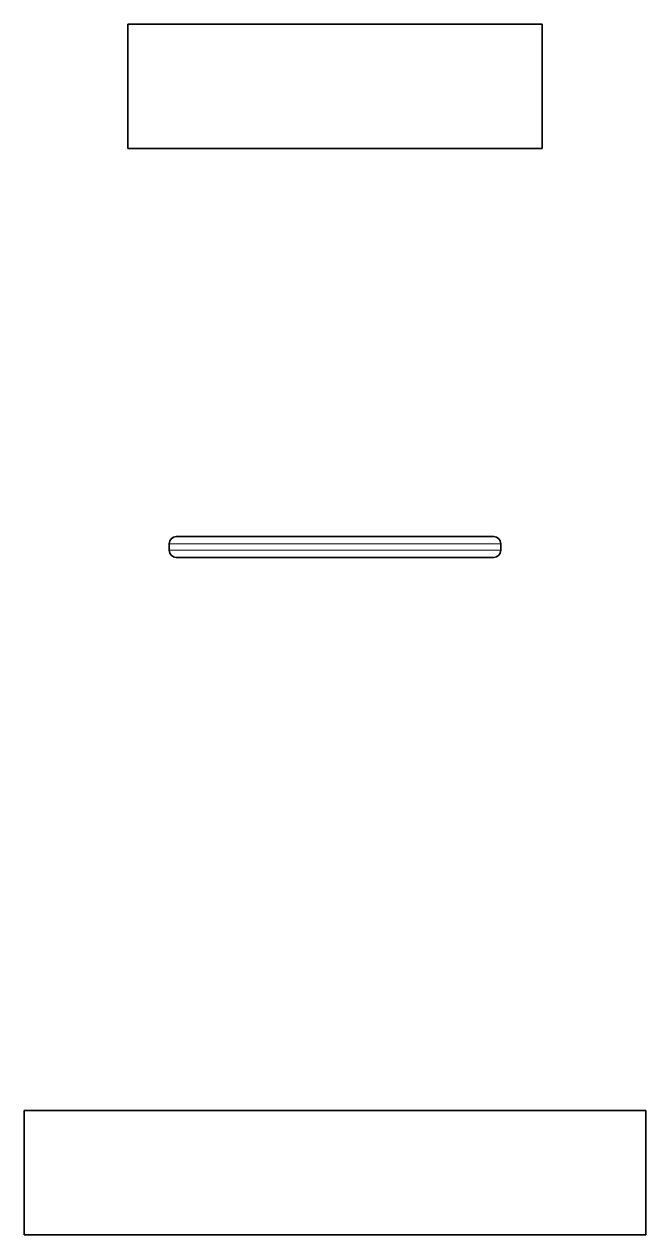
# Model space of a CAD drawing. Extents: x 276 to 976, y 40 to 757.
# Drawn here: x 590.5 to 605.5, y 134.26 to 163.46 of the extents above; entities that cross this region are included whole.
import ezdxf

# ---------------------------------------------------------------- set-up
doc = ezdxf.new("R2010")
doc.units = 0

msp = doc.modelspace()

# ---------------------------------------------------------------- linework, layer by layer
at = {"color": 7, "lineweight": 35, "ltscale": 0.075}
for p, q in [((592.996, 160.459), (592.996, 163.459)), ((592.996, 160.459), (592.996, 163.459)), ((602.996, 160.459), (602.996, 163.459)), ((590.496, 134.255), (590.496, 137.255)), ((590.496, 134.255), (590.496, 137.255)), ((605.496, 134.255), (605.496, 137.255))]:
    msp.add_line(p, q, dxfattribs=at)
at = {"color": 7, "lineweight": 35, "ltscale": 0.25}
for p, q in [((602.996, 163.459), (592.996, 163.459)), ((602.996, 160.459), (592.996, 160.459))]:
    msp.add_line(p, q, dxfattribs=at)
at = {"color": 7, "lineweight": 35, "ltscale": 0.191501}
for p, q in [((594.166, 151.097), (601.826, 151.097)), ((594.166, 150.597), (601.826, 150.597))]:
    msp.add_line(p, q, dxfattribs=at)
at = {"color": 7, "lineweight": 13, "ltscale": 0.2}
for p, q in [((593.996, 150.927), (601.996, 150.927)), ((593.996, 150.767), (601.996, 150.767))]:
    msp.add_line(p, q, dxfattribs=at)
at = {"color": 7, "lineweight": 35, "ltscale": 0.004}
for p, q in [((593.996, 150.767), (593.996, 150.927)), ((601.996, 150.767), (601.996, 150.927))]:
    msp.add_line(p, q, dxfattribs=at)
at = {"color": 7, "lineweight": 35, "ltscale": 0.375}
for p, q in [((590.496, 137.255), (605.496, 137.255)), ((590.496, 134.255), (605.496, 134.255))]:
    msp.add_line(p, q, dxfattribs=at)
at = {"color": 7, "lineweight": 35}
for centre, start, end in [((594.166, 150.927), 90, 180), ((601.826, 150.927), 0, 90), ((594.166, 150.767), 180, 270), ((601.826, 150.767), 270, 0)]:
    msp.add_arc(centre, 0.17, start, end, dxfattribs=at)

doc.saveas('drawing.dxf')
